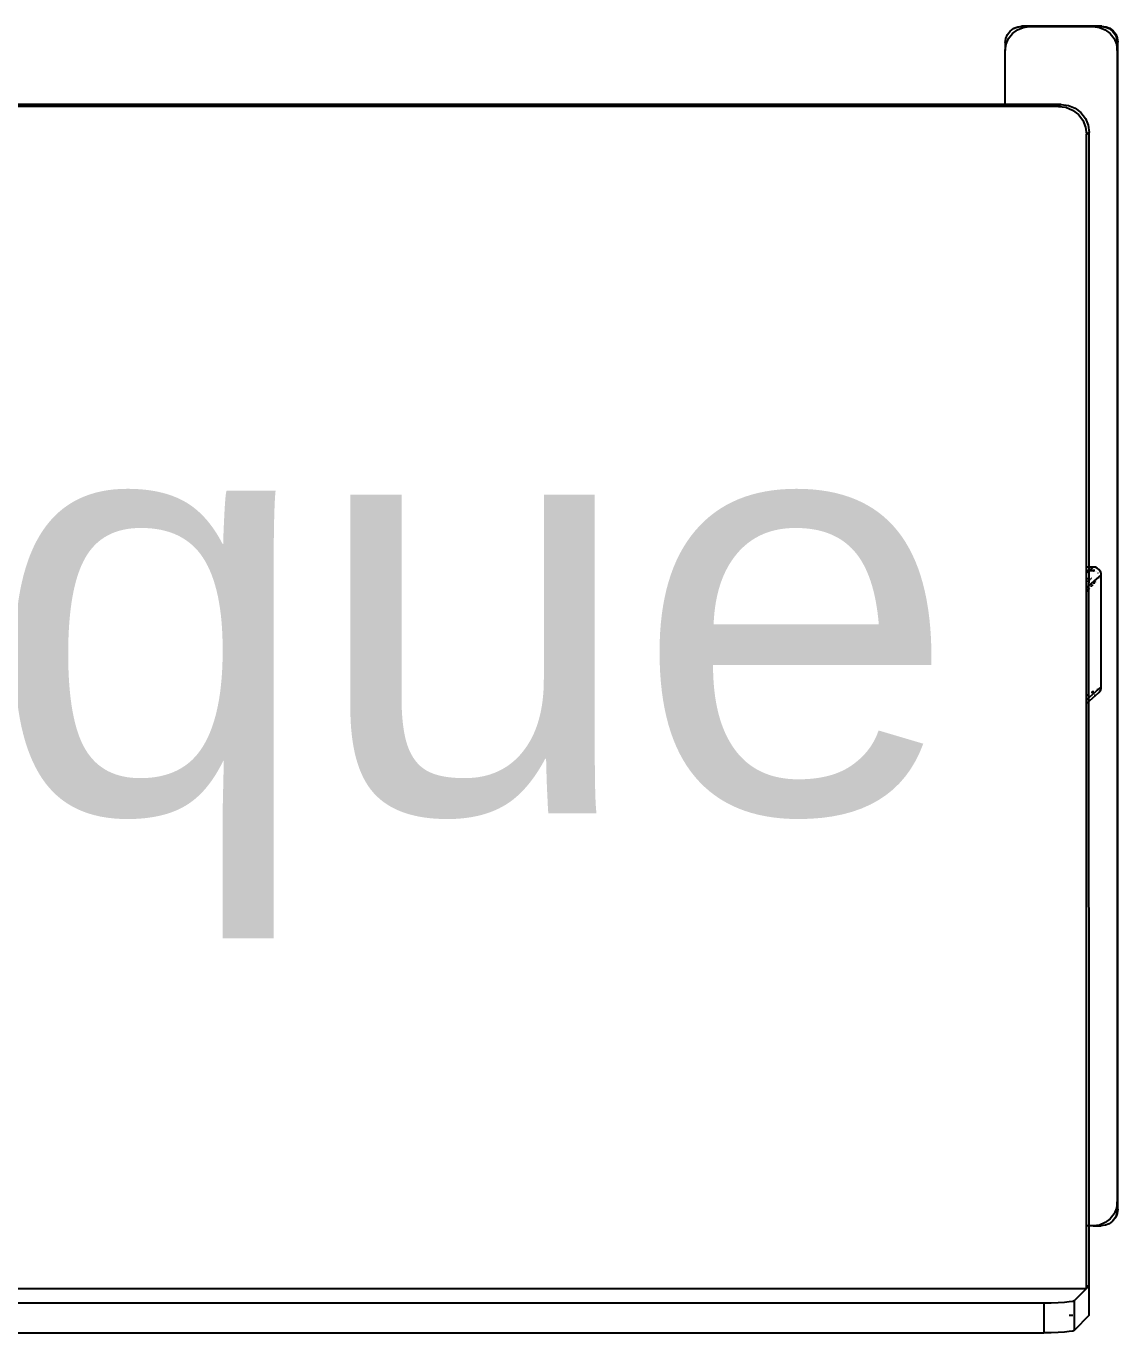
# Model space of a CAD drawing. Header units: metres. Extents: x -4.2 to 4.2, y -5.7 to 5.7.
# Drawn here: x -2.51 to -1.984, y -2.037 to -1.407 of the extents above; entities that cross this region are included whole.
import ezdxf

# ---------------------------------------------------------------- set-up
doc = ezdxf.new("R2010")
doc.units = ezdxf.units.M

msp = doc.modelspace()

# ---------------------------------------------------------------- linework, layer by layer
for p, q in [((-2.03811, -1.41303), (-2.03734, -1.41117)), ((-2.03734, -1.41117), (-2.03612, -1.40957)), ((-2.03683, -1.41309), (-2.03499, -1.4107)), ((-2.03612, -1.40957), (-2.03452, -1.40834)), ((-2.03499, -1.4107), (-2.03259, -1.40886)), ((-2.03452, -1.40834), (-2.03446, -1.40832)), ((-2.03446, -1.40832), (-2.03266, -1.40757)), ((-2.03446, -1.40832), (-2.03425, -1.40815)), ((-2.03425, -1.40815), (-2.03239, -1.40738)), ((-2.03266, -1.40757), (-2.03067, -1.40731)), ((-2.03259, -1.40886), (-2.0298, -1.4077)), ((-2.03239, -1.40738), (-2.03039, -1.40712)), ((-2.03067, -1.40731), (-2.03039, -1.40712)), ((-2.02681, -1.40731), (-2.03067, -1.40731)), ((-2.02654, -1.40712), (-2.03039, -1.40712)), ((-2.0298, -1.4077), (-2.02681, -1.40731)), ((-2.02681, -1.40731), (-2.02654, -1.40712)), ((-2.02681, -1.40731), (-1.99596, -1.40731)), ((-1.99569, -1.40712), (-2.02654, -1.40712)), ((-1.99596, -1.40731), (-1.99569, -1.40712)), ((-1.99596, -1.40731), (-1.99297, -1.4077)), ((-1.99211, -1.40731), (-1.99596, -1.40731)), ((-1.99184, -1.40712), (-1.99569, -1.40712)), ((-1.99297, -1.4077), (-1.99018, -1.40886)), ((-1.99211, -1.40731), (-1.99184, -1.40712)), ((-1.99211, -1.40731), (-1.99011, -1.40757)), ((-1.99184, -1.40712), (-1.98984, -1.40738)), ((-1.99018, -1.40886), (-1.98778, -1.4107)), ((-1.99011, -1.40757), (-1.98825, -1.40834)), ((-1.98984, -1.40738), (-1.98798, -1.40815)), ((-1.98825, -1.40834), (-1.98666, -1.40957)), ((-1.98798, -1.40815), (-1.98639, -1.40938)), ((-1.98778, -1.4107), (-1.98595, -1.41309)), ((-1.98666, -1.40957), (-1.98543, -1.41117)), ((-1.98639, -1.40938), (-1.98516, -1.41098)), ((-1.98543, -1.41117), (-1.98466, -1.41303)), ((-1.98516, -1.41098), (-1.98439, -1.41284)), ((-2.03838, -1.41502), (-2.03811, -1.41303)), ((-2.03838, -1.41502), (-2.03838, -1.41888)), ((-2.03838, -1.41888), (-2.03798, -1.41588)), ((-2.03798, -1.41588), (-2.03683, -1.41309)), ((-1.98595, -1.41309), (-1.98479, -1.41588)), ((-1.98479, -1.41588), (-1.9844, -1.41888)), ((-1.98466, -1.41303), (-1.9844, -1.41502)), ((-1.9844, -1.41502), (-1.98413, -1.41483)), ((-1.9844, -1.41665), (-1.9844, -1.41502)), ((-1.98413, -1.41869), (-1.9844, -1.41665)), ((-1.9844, -1.41888), (-1.9844, -1.41665)), ((-1.98439, -1.41284), (-1.98413, -1.41483)), ((-1.98413, -1.41869), (-1.98413, -1.41483)), ((-2.03838, -1.44491), (-2.03838, -1.41888)), ((-1.9844, -1.41888), (-1.98413, -1.41869)), ((-1.9844, -1.41888), (-1.9844, -1.9741)), ((-1.98413, -1.97384), (-1.98413, -1.41869)), ((-2.01269, -1.44581), (-3.09418, -1.44581)), ((-2.03838, -1.44491), (-2.92558, -1.44491)), ((-2.01143, -1.44491), (-2.03838, -1.44491)), ((-2.01269, -1.44581), (-2.01143, -1.44491)), ((-2.01269, -1.44581), (-2.0092, -1.44626)), ((-2.01143, -1.44491), (-2.00795, -1.44536)), ((-2.0092, -1.44626), (-2.00596, -1.44761)), ((-2.00795, -1.44536), (-2.00471, -1.44671)), ((-2.00596, -1.44761), (-2.00317, -1.44975)), ((-2.00471, -1.44671), (-2.00192, -1.44885)), ((-2.00192, -1.44885), (-1.99978, -1.45163)), ((-2.00317, -1.44975), (-2.00103, -1.45254)), ((-2.00103, -1.45254), (-1.99968, -1.45578)), ((-1.99978, -1.45163), (-1.99844, -1.45488)), ((-1.99844, -1.45488), (-1.99798, -1.45836)), ((-1.99968, -1.45578), (-1.99923, -1.45927)), ((-1.99924, -1.66796), (-1.99923, -1.45927)), ((-1.99923, -1.45927), (-1.99798, -1.45836)), ((-1.99798, -1.66796), (-1.99798, -1.45836)), ((-1.99798, -1.66796), (-1.99924, -1.66796)), ((-1.99924, -1.6707), (-1.99924, -1.66796)), ((-1.99802, -1.66968), (-1.99924, -1.6707)), ((-1.99901, -1.66968), (-1.99802, -1.66968)), ((-1.99856, -1.66942), (-1.99798, -1.66942)), ((-1.99802, -1.66968), (-1.99798, -1.66964)), ((-1.99801, -1.67291), (-1.99802, -1.66968)), ((-1.99802, -1.66968), (-1.99798, -1.66968)), ((-1.99596, -1.66796), (-1.99798, -1.66796)), ((-1.99798, -1.66942), (-1.99798, -1.66796)), ((-1.99798, -1.66942), (-1.99772, -1.66942)), ((-1.99772, -1.66942), (-1.99798, -1.66968)), ((-1.99798, -1.66964), (-1.99798, -1.66942)), ((-1.99798, -1.66968), (-1.99627, -1.66968)), ((-1.99596, -1.66796), (-1.99772, -1.66942)), ((-1.99772, -1.66942), (-1.99596, -1.66942)), ((-1.99596, -1.66942), (-1.99627, -1.66968)), ((-1.99627, -1.66968), (-1.99565, -1.66976)), ((-1.99497, -1.66809), (-1.99596, -1.66796)), ((-1.99596, -1.66942), (-1.99535, -1.6695)), ((-1.99565, -1.66976), (-1.9956, -1.66978)), ((-1.99535, -1.6695), (-1.99529, -1.66953)), ((-1.99404, -1.66847), (-1.99497, -1.66809)), ((-1.99324, -1.66909), (-1.99404, -1.66847)), ((-1.99262, -1.66989), (-1.99324, -1.66909)), ((-1.99224, -1.67082), (-1.99262, -1.66989)), ((-1.99924, -1.6778), (-1.99924, -1.6707)), ((-1.99211, -1.67181), (-1.99924, -1.6778)), ((-1.99919, -1.67385), (-1.99885, -1.67379)), ((-1.99904, -1.67502), (-1.99885, -1.67499)), ((-1.99888, -1.6736), (-1.99884, -1.67357)), ((-1.99885, -1.67499), (-1.99874, -1.67501)), ((-1.99884, -1.67357), (-1.99863, -1.67356)), ((-1.99863, -1.67356), (-1.99859, -1.67353)), ((-1.99863, -1.67356), (-1.99858, -1.67356)), ((-1.99863, -1.67469), (-1.99846, -1.67467)), ((-1.99859, -1.67353), (-1.99855, -1.67353)), ((-1.99846, -1.67467), (-1.99835, -1.67468)), ((-1.99805, -1.67847), (-1.99801, -1.67291)), ((-1.99801, -1.67291), (-1.99782, -1.67293)), ((-1.99763, -1.67388), (-1.99747, -1.67394)), ((-1.99747, -1.67376), (-1.99732, -1.67382)), ((-1.99744, -1.67373), (-1.99729, -1.67379)), ((-1.99685, -1.67326), (-1.99678, -1.67329)), ((-1.99678, -1.67329), (-1.99673, -1.67332)), ((-1.99578, -1.67564), (-1.99575, -1.67572)), ((-1.99573, -1.67575), (-1.99572, -1.67585)), ((-1.99571, -1.6759), (-1.99569, -1.67599)), ((-1.99566, -1.67552), (-1.99563, -1.67559)), ((-1.99563, -1.67548), (-1.9956, -1.67555)), ((-1.99561, -1.67562), (-1.99558, -1.6757)), ((-1.99558, -1.67559), (-1.99555, -1.67567)), ((-1.99553, -1.6757), (-1.99556, -1.67574)), ((-1.99556, -1.67574), (-1.99552, -1.67578)), ((-1.99552, -1.67578), (-1.99555, -1.67582)), ((-1.99516, -1.67499), (-1.99513, -1.67505)), ((-1.99511, -1.67508), (-1.99508, -1.67515)), ((-1.99507, -1.67518), (-1.99505, -1.67523)), ((-1.99472, -1.67027), (-1.99468, -1.6703)), ((-1.99441, -1.67002), (-1.99438, -1.67004)), ((-1.99411, -1.67108), (-1.99409, -1.67112)), ((-1.99388, -1.67365), (-1.99388, -1.67371)), ((-1.99388, -1.67374), (-1.99388, -1.67379)), ((-1.99388, -1.67382), (-1.99388, -1.67387)), ((-1.99381, -1.67083), (-1.99379, -1.67086)), ((-1.99357, -1.67334), (-1.99357, -1.67352)), ((-1.99211, -1.67181), (-1.99224, -1.67082)), ((-1.99211, -1.72579), (-1.99211, -1.67181)), ((-1.99924, -1.67932), (-1.99924, -1.6778)), ((-1.99915, -1.67936), (-1.99924, -1.67932)), ((-1.99924, -1.67959), (-1.99924, -1.67932)), ((-1.99917, -1.67962), (-1.99924, -1.67959)), ((-1.99924, -1.67963), (-1.99924, -1.67959)), ((-1.9992, -1.67965), (-1.99924, -1.67963)), ((-1.99922, -1.72965), (-1.99924, -1.67963)), ((-1.99917, -1.67962), (-1.9992, -1.67965)), ((-1.99908, -1.67963), (-1.99917, -1.67962)), ((-1.99911, -1.67965), (-1.99917, -1.67962)), ((-1.99888, -1.6794), (-1.99907, -1.67938)), ((-1.99887, -1.67968), (-1.99902, -1.67966)), ((-1.99884, -1.67965), (-1.999, -1.67963)), ((-1.99865, -1.67882), (-1.99885, -1.67885)), ((-1.99864, -1.67942), (-1.99879, -1.6794)), ((-1.99846, -1.67852), (-1.99854, -1.67851)), ((-1.99835, -1.67878), (-1.99854, -1.67881)), ((-1.99836, -1.67851), (-1.99846, -1.67852)), ((-1.99832, -1.67877), (-1.99835, -1.67878)), ((-1.99805, -1.67847), (-1.99825, -1.67849)), ((-1.99796, -1.67862), (-1.99819, -1.67872)), ((-1.99798, -1.98567), (-1.99805, -1.67847)), ((-1.99774, -1.67836), (-1.99796, -1.67846)), ((-1.99699, -1.67742), (-1.99704, -1.67756)), ((-1.99698, -1.67734), (-1.99699, -1.67742)), ((-1.99694, -1.67707), (-1.99697, -1.67725)), ((-1.99693, -1.67684), (-1.99692, -1.67692)), ((-1.99692, -1.67692), (-1.99693, -1.67698)), ((-1.99657, -1.67688), (-1.99659, -1.67703)), ((-1.99654, -1.67663), (-1.99656, -1.6768)), ((-1.99655, -1.67644), (-1.99654, -1.67656)), ((-1.99211, -1.72579), (-1.99924, -1.73197)), ((-1.99224, -1.72679), (-1.99211, -1.72579)), ((-1.99924, -1.73373), (-1.99324, -1.72852)), ((-1.99924, -1.73197), (-1.99922, -1.72965)), ((-1.99924, -1.73373), (-1.99924, -1.73197)), ((-1.99922, -1.72965), (-1.99791, -1.72965)), ((-1.99627, -1.72845), (-1.997, -1.72845)), ((-1.99596, -1.72818), (-1.99652, -1.72818)), ((-1.99596, -1.72818), (-1.99627, -1.72845)), ((-1.99606, -1.72842), (-1.99627, -1.72845)), ((-1.99564, -1.72814), (-1.99596, -1.72818)), ((-1.99558, -1.7296), (-1.99546, -1.72958)), ((-1.99402, -1.72683), (-1.99416, -1.72715)), ((-1.99377, -1.7267), (-1.99389, -1.72698)), ((-1.99324, -1.72852), (-1.99262, -1.72772)), ((-1.99262, -1.72772), (-1.99224, -1.72679)), ((-1.99924, -1.98567), (-1.99924, -1.73373)), ((-1.98479, -1.9771), (-1.98595, -1.97989)), ((-1.9844, -1.9741), (-1.98479, -1.9771)), ((-1.9844, -1.97796), (-1.98466, -1.97995)), ((-1.9844, -1.97587), (-1.98413, -1.97384)), ((-1.98413, -1.97384), (-1.9844, -1.9741)), ((-1.9844, -1.97587), (-1.9844, -1.9741)), ((-1.9844, -1.97796), (-1.9844, -1.97587)), ((-1.9844, -1.97796), (-1.98413, -1.97769)), ((-1.98413, -1.97769), (-1.98439, -1.97969)), ((-1.98413, -1.97769), (-1.98413, -1.97384)), ((-1.99018, -1.98412), (-1.99297, -1.98528)), ((-1.98778, -1.98228), (-1.99018, -1.98412)), ((-1.98825, -1.98464), (-1.99011, -1.98541)), ((-1.98666, -1.98341), (-1.98825, -1.98464)), ((-1.98595, -1.97989), (-1.98778, -1.98228)), ((-1.98543, -1.98181), (-1.98666, -1.98341)), ((-1.98666, -1.98341), (-1.98639, -1.98314)), ((-1.98516, -1.98155), (-1.98639, -1.98314)), ((-1.98466, -1.97995), (-1.98543, -1.98181)), ((-1.98439, -1.97969), (-1.98516, -1.98155)), ((-1.99798, -1.98567), (-1.99924, -1.98567)), ((-1.99924, -2.01459), (-1.99924, -1.98567)), ((-1.99596, -1.98567), (-1.99798, -1.98567)), ((-1.99798, -2.01459), (-1.99798, -1.98567)), ((-1.99297, -1.98528), (-1.99596, -1.98567)), ((-1.99596, -1.98567), (-1.99211, -1.98567)), ((-1.99011, -1.98541), (-1.99211, -1.98567)), ((-3.10766, -2.01586), (-1.99923, -2.01585)), ((-1.99923, -2.01585), (-2.00513, -2.02179)), ((-1.99924, -2.01459), (-1.99798, -2.01459)), ((-1.99923, -2.01585), (-1.99924, -2.01459)), ((-1.99798, -2.01459), (-1.99923, -2.01585)), ((-1.99798, -2.02883), (-1.99798, -2.01459)), ((-2.0129, -2.02283), (-2.01628, -2.02295)), ((-2.00992, -2.02264), (-2.0129, -2.02283)), ((-2.00753, -2.02239), (-2.00992, -2.02264)), ((-2.00589, -2.0221), (-2.00753, -2.02239)), ((-2.00513, -2.02179), (-2.00589, -2.0221)), ((-2.00513, -2.02179), (-2.00513, -2.03609)), ((-2.01982, -2.02299), (-3.10514, -2.02299)), ((-2.01628, -2.02295), (-2.01982, -2.02299)), ((-2.01982, -2.02299), (-2.01982, -2.03729)), ((-2.00753, -2.02883), (-2.00589, -2.02883)), ((-1.99798, -2.02883), (-2.00513, -2.03609)), ((-3.10514, -2.03729), (-2.01982, -2.03729)), ((-2.01628, -2.03725), (-2.01982, -2.03729)), ((-2.0129, -2.03713), (-2.01628, -2.03725)), ((-2.00992, -2.03694), (-2.0129, -2.03713)), ((-2.00753, -2.03669), (-2.00992, -2.03694)), ((-2.00589, -2.0364), (-2.00753, -2.03669)), ((-2.00513, -2.03609), (-2.00589, -2.0364))]:
    msp.add_line(p, q)

# ---------------------------------------------------------------- texts
at = {"insert": (-2.54303, -1.71683), "char_height": 0.2, "width": 0.9994, "attachment_point": 5}
msp.add_mtext('{\\fArial|b0|i0|c0|p34;Enrique}', dxfattribs=at)

doc.saveas('drawing.dxf')
